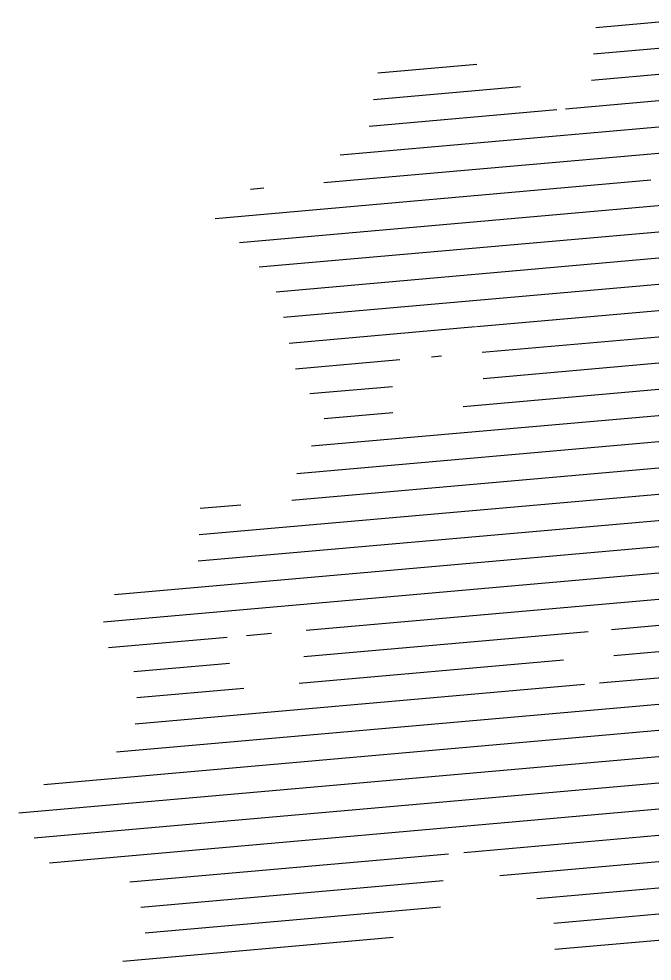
# Model space of a CAD drawing. Header units: millimetres. Extents: x 348 to 2201, y 118 to 1049.
# Drawn here: x 2102.871 to 2104.438, y 347.565 to 349.899 of the extents above; entities that cross this region are included whole.
import ezdxf

# ---------------------------------------------------------------- set-up
doc = ezdxf.new("R2010")
doc.units = ezdxf.units.MM
doc.layers.add('trees', color=104, linetype='Continuous')

# ---------------------------------------------------------------- blocks, each defined once
blk = doc.blocks.new('Vista arvore')
at = {"layer": 'trees', "color": 84, "true_color": 0x2aaf18}
for p, q in [((-1.4389, 6.2477), (-1.1992, 6.2689)), ((-1.4443, 6.1823), (-0.7987, 6.2393)), ((-1.4497, 6.1168), (-0.8103, 6.1733)), ((-1.5143, 6.0461), (-0.8511, 6.1047)), ((-2.1119, 5.8634), (0.1438, 6.0625)), ((-2.0714, 5.932), (-0.8454, 6.0402)), ((-2.2724, 5.6543), (-0.0306, 5.8522)), ((-2.2302, 5.593), (-0.1216, 5.7791)), ((-2.212, 5.5297), (-0.1161, 5.7146)), ((-1.7205, 5.4431), (1.3774, 5.7165)), ((-1.7672, 5.309), (-0.686, 5.4044)), ((-2.1466, 5.3405), (-1.9418, 5.3586)), ((-2.4208, 4.9914), (-0.8062, 5.1339)), ((-2.4233, 4.9261), (-0.544, 5.092)), ((-2.4183, 5.0566), (-2.3178, 5.0654)), ((-2.6574, 4.7755), (0.0375, 5.0134)), ((-2.1556, 4.7548), (-0.1052, 4.9358)), ((-2.6453, 4.7116), (-2.3514, 4.7375)), ((-1.43, 4.6239), (-0.9064, 4.6701)), ((-2.6256, 4.4534), (-0.9404, 4.6021)), ((-2.8669, 4.3021), (-0.2473, 4.5333))]:
    blk.add_line(p, q, dxfattribs=at)
at = {"layer": 'trees', "color": 97, "true_color": 0x279b30}
for p, q in [((-1.9784, 6.1352), (-1.7332, 6.1568)), ((-1.9891, 6.0692), (-1.6252, 6.1013)), ((-1.9997, 6.0033), (-1.5354, 6.0443)), ((-2.3814, 5.7747), (-1.3024, 5.8699)), ((-2.2938, 5.8474), (-2.2606, 5.8503)), ((-2.3206, 5.715), (-1.2564, 5.809)), ((-1.7343, 5.5068), (1.012, 5.7492)), ((-1.718, 5.3783), (0.7586, 5.5969)), ((-2.1788, 5.1427), (-0.768, 5.2672)), ((-2.63, 4.8429), (1.2362, 5.1841)), ((-2.5793, 4.5225), (-1.4672, 4.6206))]:
    blk.add_line(p, q, dxfattribs=at)
at = {"layer": 'trees', "color": 97, "true_color": 0x25742c}
for p, q in [((-2.1977, 5.4659), (-1.7365, 5.5067)), ((-2.182, 5.4023), (-1.9242, 5.4251)), ((-1.8455, 5.432), (-1.821, 5.4342)), ((-2.1424, 5.2109), (-0.7448, 5.3342)), ((-2.1111, 5.2786), (-1.9414, 5.2936)), ((-2.1916, 5.0766), (-0.7871, 5.2005)), ((-1.4003, 4.7565), (-0.8375, 4.8062)), ((-2.3031, 4.7418), (-2.2413, 4.7473)), ((-2.1616, 4.6893), (-1.4575, 4.7514)), ((-1.3946, 4.692), (-0.8721, 4.7381)), ((-2.582, 4.6522), (-2.3457, 4.6731)), ((-2.1735, 4.6233), (-1.5189, 4.681)), ((-2.575, 4.5878), (-2.3099, 4.6112)), ((-2.8049, 4.3726), (-0.9744, 4.5341)), ((-2.8294, 4.2405), (-0.2358, 4.4694)), ((-1.7658, 4.2044), (-1.1165, 4.2617)), ((-2.5925, 4.1314), (-1.8037, 4.201)), ((-2.5649, 4.0688), (-1.8164, 4.1349)), ((-1.5853, 4.0903), (-1.2, 4.1243)), ((-2.5543, 4.0048), (-1.8237, 4.0693)), ((-1.5428, 4.0291), (-1.2119, 4.0583)), ((-1.5406, 3.9643), (-1.2238, 3.9922))]:
    blk.add_line(p, q, dxfattribs=at)
at = {"layer": 'trees', "color": 99, "true_color": 0x1a511e}
for p, q in [((-2.7912, 4.1788), (-0.4936, 4.3816)), ((-1.6767, 4.1472), (-1.2236, 4.1872)), ((-2.6092, 3.935), (-1.9403, 3.994))]:
    blk.add_line(p, q, dxfattribs=at)

msp = doc.modelspace()

# ---------------------------------------------------------------- block references
msp.add_blockref('Vista arvore', (2105.7378, 343.63))

doc.saveas('drawing.dxf')
